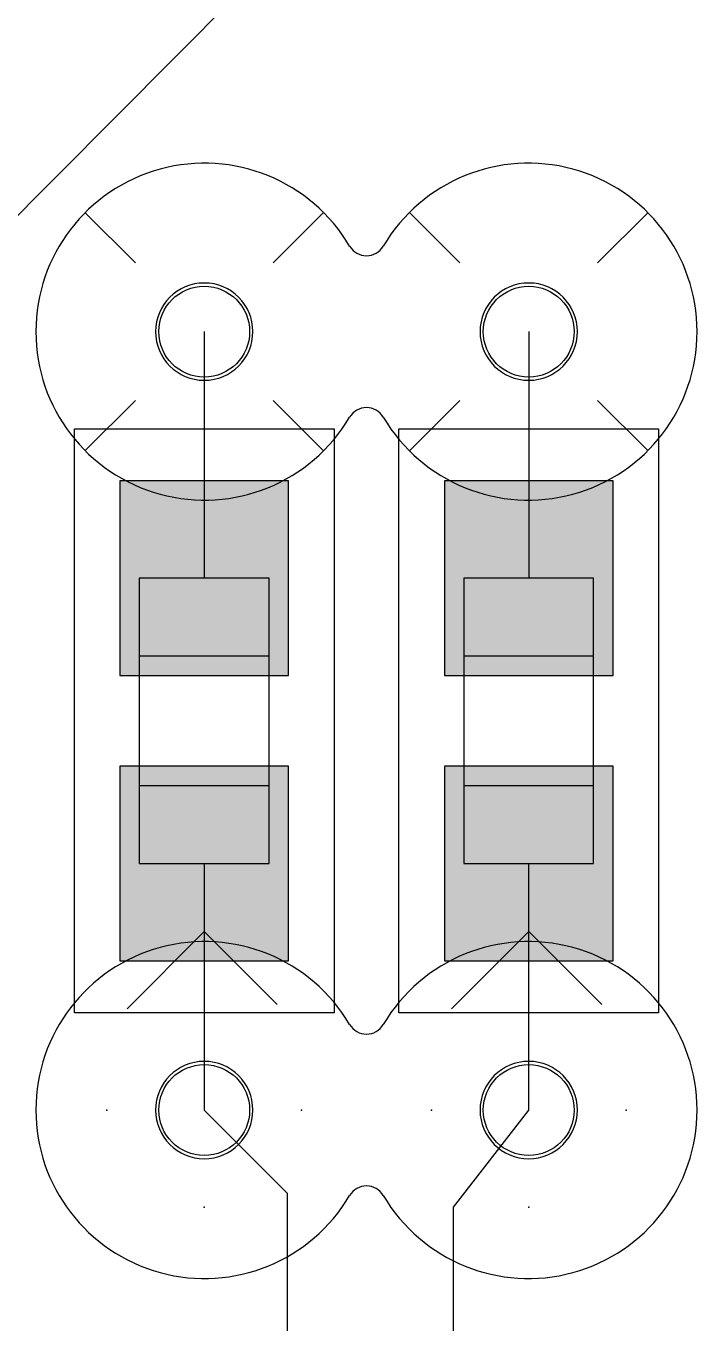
# Model space of a CAD drawing. Header units: inches. Extents: x -0.63 to 3.45, y 0 to 2.67.
# Drawn here: x 0.9725 to 1.0759, y 1.5722 to 1.7721 of the extents above; entities that cross this region are included whole.
import ezdxf

# ---------------------------------------------------------------- set-up
doc = ezdxf.new("R2010")
doc.units = ezdxf.units.IN
doc.header["$MEASUREMENT"] = 0
for name, color, linetype in [('Bottom', 7, 'Continuous'), ('L2_GND', 7, 'Continuous'), ('L5_GND', 7, 'Continuous'), ('Layer_20', 7, 'Continuous'), ('LAYNR4', 7, 'Continuous'), ('LAYNR5', 7, 'Continuous'), ('PADLAYER_BOT', 7, 'Continuous'), ('PADLAYER_INNER', 7, 'Continuous'), ('PADLAYER_TOP', 7, 'Continuous'), ('SILKCREEN_COMP_TOP', 7, 'Continuous'), ('TOOL_TOP', 7, 'Continuous'), ('Trace_Route_Top', 7, 'Continuous')]:
    doc.layers.add(name, color=color, linetype=linetype)

# ---------------------------------------------------------------- blocks, each defined once
blk = doc.blocks.new('SE131')
at = {"layer": 'Trace_Route_Top', "color": 7, "linetype": 'Continuous'}
blk.add_line((1, 1.643), (1, 1.605), dxfattribs=at)
blk = doc.blocks.new('SE130')
at = {"layer": 'Trace_Route_Top'}
blk.add_blockref('SE131', (0, 0), dxfattribs=at)
blk = doc.blocks.new('SE133')
at = {"layer": 'Trace_Route_Top', "color": 7, "linetype": 'Continuous'}
for p, q in [((1, 1.605), (1.0128, 1.5922)), ((1.0128, 1.5922), (1.0128, 1.50669))]:
    blk.add_line(p, q, dxfattribs=at)
blk = doc.blocks.new('SE132')
at = {"layer": 'Trace_Route_Top'}
blk.add_blockref('SE133', (0, 0), dxfattribs=at)
blk = doc.blocks.new('SE143')
at = {"layer": 'Trace_Route_Top', "color": 7, "linetype": 'Continuous'}
for p, q in [((1.03839, 1.59), (1.05, 1.605)), ((1.03839, 1.508), (1.03839, 1.59))]:
    blk.add_line(p, q, dxfattribs=at)
blk = doc.blocks.new('SE142')
at = {"layer": 'Trace_Route_Top'}
blk.add_blockref('SE143', (0, 0), dxfattribs=at)
blk = doc.blocks.new('SE145')
at = {"layer": 'Trace_Route_Top', "color": 7, "linetype": 'Continuous'}
blk.add_line((1.05, 1.605), (1.05, 1.643), dxfattribs=at)
blk = doc.blocks.new('SE144')
at = {"layer": 'Trace_Route_Top'}
blk.add_blockref('SE145', (0, 0), dxfattribs=at)
blk = doc.blocks.new('SE293')
at = {"layer": 'Trace_Route_Top', "color": 7, "linetype": 'Continuous'}
blk.add_line((1.028, 1.8), (0.965, 1.73661), dxfattribs=at)
blk = doc.blocks.new('SE292')
at = {"layer": 'Trace_Route_Top'}
blk.add_blockref('SE293', (0, 0), dxfattribs=at)
blk = doc.blocks.new('SE403')
at = {"layer": 'Trace_Route_Top', "color": 7, "linetype": 'Continuous'}
blk.add_line((1.05, 1.725), (1.05, 1.687), dxfattribs=at)
blk = doc.blocks.new('SE402')
at = {"layer": 'Trace_Route_Top'}
blk.add_blockref('SE403', (0, 0), dxfattribs=at)
blk = doc.blocks.new('SE407')
at = {"layer": 'Trace_Route_Top', "color": 7, "linetype": 'Continuous'}
blk.add_line((1, 1.725), (1, 1.687), dxfattribs=at)
blk = doc.blocks.new('SE406')
at = {"layer": 'Trace_Route_Top'}
blk.add_blockref('SE407', (0, 0), dxfattribs=at)
blk = doc.blocks.new('SE729')
at = {"layer": 'L2_GND', "color": 7, "linetype": 'Continuous'}
for centre, radius, start, end in [((1.00003, 1.725), 0.02597, 30.5, 329.5), ((1.04997, 1.725), 0.02597, 210.5, 149.5), ((1.025, 1.73971), 0.00301, 210.5, 329.5), ((1.025, 1.71029), 0.00301, 30.5, 149.5)]:
    blk.add_arc(centre, radius, start, end, dxfattribs=at)
blk = doc.blocks.new('SE728')
at = {"layer": 'L2_GND'}
blk.add_blockref('SE729', (0, 0), dxfattribs=at)
blk = doc.blocks.new('SE731')
at = {"layer": 'L2_GND', "color": 7, "linetype": 'Continuous'}
for centre, radius, start, end in [((1.00003, 1.605), 0.02597, 30.5, 329.5), ((1.04997, 1.605), 0.02597, 210.5, 149.5), ((1.025, 1.61971), 0.00301, 210.5, 329.5), ((1.025, 1.59029), 0.00301, 30.5, 149.5)]:
    blk.add_arc(centre, radius, start, end, dxfattribs=at)
blk = doc.blocks.new('SE730')
at = {"layer": 'L2_GND'}
blk.add_blockref('SE731', (0, 0), dxfattribs=at)
blk = doc.blocks.new('SE1123')
at = {"layer": 'L2_GND', "color": 7, "linetype": 'Continuous'}
blk.add_line((1.06838, 1.74338), (1.06061, 1.73561), dxfattribs=at)
blk = doc.blocks.new('SE1122')
at = {"layer": 'L2_GND'}
blk.add_blockref('SE1123', (0, 0), dxfattribs=at)
blk = doc.blocks.new('SE1125')
at = {"layer": 'L2_GND', "color": 7, "linetype": 'Continuous'}
blk.add_line((1.03162, 1.74338), (1.03939, 1.73561), dxfattribs=at)
blk = doc.blocks.new('SE1124')
at = {"layer": 'L2_GND'}
blk.add_blockref('SE1125', (0, 0), dxfattribs=at)
blk = doc.blocks.new('SE1127')
at = {"layer": 'L2_GND', "color": 7, "linetype": 'Continuous'}
blk.add_line((1.03162, 1.70662), (1.03939, 1.71439), dxfattribs=at)
blk = doc.blocks.new('SE1126')
at = {"layer": 'L2_GND'}
blk.add_blockref('SE1127', (0, 0), dxfattribs=at)
blk = doc.blocks.new('SE1129')
at = {"layer": 'L2_GND', "color": 7, "linetype": 'Continuous'}
blk.add_line((1.06838, 1.70662), (1.06061, 1.71439), dxfattribs=at)
blk = doc.blocks.new('SE1128')
at = {"layer": 'L2_GND'}
blk.add_blockref('SE1129', (0, 0), dxfattribs=at)
blk = doc.blocks.new('SE1219')
at = {"layer": 'L2_GND', "color": 7, "linetype": 'Continuous'}
blk.add_line((1.01838, 1.74338), (1.01061, 1.73561), dxfattribs=at)
blk = doc.blocks.new('SE1218')
at = {"layer": 'L2_GND'}
blk.add_blockref('SE1219', (0, 0), dxfattribs=at)
blk = doc.blocks.new('SE1221')
at = {"layer": 'L2_GND', "color": 7, "linetype": 'Continuous'}
blk.add_line((0.98162, 1.74338), (0.98939, 1.73561), dxfattribs=at)
blk = doc.blocks.new('SE1220')
at = {"layer": 'L2_GND'}
blk.add_blockref('SE1221', (0, 0), dxfattribs=at)
blk = doc.blocks.new('SE1223')
at = {"layer": 'L2_GND', "color": 7, "linetype": 'Continuous'}
blk.add_line((0.98162, 1.70662), (0.98939, 1.71439), dxfattribs=at)
blk = doc.blocks.new('SE1222')
at = {"layer": 'L2_GND'}
blk.add_blockref('SE1223', (0, 0), dxfattribs=at)
blk = doc.blocks.new('SE1225')
at = {"layer": 'L2_GND', "color": 7, "linetype": 'Continuous'}
blk.add_line((1.01838, 1.70662), (1.01061, 1.71439), dxfattribs=at)
blk = doc.blocks.new('SE1224')
at = {"layer": 'L2_GND'}
blk.add_blockref('SE1225', (0, 0), dxfattribs=at)
blk = doc.blocks.new('SE1261')
at = {"layer": 'LAYNR4', "color": 7, "linetype": 'Continuous'}
for centre, radius, start, end in [((1.00003, 1.725), 0.02597, 30.5, 329.5), ((1.04997, 1.725), 0.02597, 210.5, 149.5), ((1.025, 1.73971), 0.00301, 210.5, 329.5), ((1.025, 1.71029), 0.00301, 30.5, 149.5)]:
    blk.add_arc(centre, radius, start, end, dxfattribs=at)
blk = doc.blocks.new('SE1260')
at = {"layer": 'LAYNR4'}
blk.add_blockref('SE1261', (0, 0), dxfattribs=at)
blk = doc.blocks.new('SE1263')
at = {"layer": 'LAYNR4', "color": 7, "linetype": 'Continuous'}
for centre, radius, start, end in [((1.00003, 1.605), 0.02597, 30.5, 329.5), ((1.04997, 1.605), 0.02597, 210.5, 149.5), ((1.025, 1.61971), 0.00301, 210.5, 329.5), ((1.025, 1.59029), 0.00301, 30.5, 149.5)]:
    blk.add_arc(centre, radius, start, end, dxfattribs=at)
blk = doc.blocks.new('SE1262')
at = {"layer": 'LAYNR4'}
blk.add_blockref('SE1263', (0, 0), dxfattribs=at)
blk = doc.blocks.new('SE1373')
at = {"layer": 'L5_GND', "color": 7, "linetype": 'Continuous'}
for centre, radius, start, end in [((1.00003, 1.725), 0.02597, 30.5, 329.5), ((1.04997, 1.725), 0.02597, 210.5, 149.5), ((1.025, 1.73971), 0.00301, 210.5, 329.5), ((1.025, 1.71029), 0.00301, 30.5, 149.5)]:
    blk.add_arc(centre, radius, start, end, dxfattribs=at)
blk = doc.blocks.new('SE1372')
at = {"layer": 'L5_GND'}
blk.add_blockref('SE1373', (0, 0), dxfattribs=at)
blk = doc.blocks.new('SE1375')
at = {"layer": 'L5_GND', "color": 7, "linetype": 'Continuous'}
for centre, radius, start, end in [((1.00003, 1.605), 0.02597, 30.5, 329.5), ((1.04997, 1.605), 0.02597, 210.5, 149.5), ((1.025, 1.61971), 0.00301, 210.5, 329.5), ((1.025, 1.59029), 0.00301, 30.5, 149.5)]:
    blk.add_arc(centre, radius, start, end, dxfattribs=at)
blk = doc.blocks.new('SE1374')
at = {"layer": 'L5_GND'}
blk.add_blockref('SE1375', (0, 0), dxfattribs=at)
blk = doc.blocks.new('SE1767')
at = {"layer": 'L5_GND', "color": 7, "linetype": 'Continuous'}
blk.add_line((1.06838, 1.74338), (1.06061, 1.73561), dxfattribs=at)
blk = doc.blocks.new('SE1766')
at = {"layer": 'L5_GND'}
blk.add_blockref('SE1767', (0, 0), dxfattribs=at)
blk = doc.blocks.new('SE1769')
at = {"layer": 'L5_GND', "color": 7, "linetype": 'Continuous'}
blk.add_line((1.03162, 1.74338), (1.03939, 1.73561), dxfattribs=at)
blk = doc.blocks.new('SE1768')
at = {"layer": 'L5_GND'}
blk.add_blockref('SE1769', (0, 0), dxfattribs=at)
blk = doc.blocks.new('SE1771')
at = {"layer": 'L5_GND', "color": 7, "linetype": 'Continuous'}
blk.add_line((1.03162, 1.70662), (1.03939, 1.71439), dxfattribs=at)
blk = doc.blocks.new('SE1770')
at = {"layer": 'L5_GND'}
blk.add_blockref('SE1771', (0, 0), dxfattribs=at)
blk = doc.blocks.new('SE1773')
at = {"layer": 'L5_GND', "color": 7, "linetype": 'Continuous'}
blk.add_line((1.06838, 1.70662), (1.06061, 1.71439), dxfattribs=at)
blk = doc.blocks.new('SE1772')
at = {"layer": 'L5_GND'}
blk.add_blockref('SE1773', (0, 0), dxfattribs=at)
blk = doc.blocks.new('SE1863')
at = {"layer": 'L5_GND', "color": 7, "linetype": 'Continuous'}
blk.add_line((1.01838, 1.74338), (1.01061, 1.73561), dxfattribs=at)
blk = doc.blocks.new('SE1862')
at = {"layer": 'L5_GND'}
blk.add_blockref('SE1863', (0, 0), dxfattribs=at)
blk = doc.blocks.new('SE1865')
at = {"layer": 'L5_GND', "color": 7, "linetype": 'Continuous'}
blk.add_line((0.98162, 1.74338), (0.98939, 1.73561), dxfattribs=at)
blk = doc.blocks.new('SE1864')
at = {"layer": 'L5_GND'}
blk.add_blockref('SE1865', (0, 0), dxfattribs=at)
blk = doc.blocks.new('SE1867')
at = {"layer": 'L5_GND', "color": 7, "linetype": 'Continuous'}
blk.add_line((0.98162, 1.70662), (0.98939, 1.71439), dxfattribs=at)
blk = doc.blocks.new('SE1866')
at = {"layer": 'L5_GND'}
blk.add_blockref('SE1867', (0, 0), dxfattribs=at)
blk = doc.blocks.new('SE1869')
at = {"layer": 'L5_GND', "color": 7, "linetype": 'Continuous'}
blk.add_line((1.01838, 1.70662), (1.01061, 1.71439), dxfattribs=at)
blk = doc.blocks.new('SE1868')
at = {"layer": 'L5_GND'}
blk.add_blockref('SE1869', (0, 0), dxfattribs=at)
blk = doc.blocks.new('SE1897')
at = {"layer": 'LAYNR5', "color": 7, "linetype": 'Continuous'}
for centre, radius, start, end in [((1.00003, 1.725), 0.02597, 30.5, 329.5), ((1.04997, 1.725), 0.02597, 210.5, 149.5), ((1.025, 1.73971), 0.00301, 210.5, 329.5), ((1.025, 1.71029), 0.00301, 30.5, 149.5)]:
    blk.add_arc(centre, radius, start, end, dxfattribs=at)
blk = doc.blocks.new('SE1896')
at = {"layer": 'LAYNR5'}
blk.add_blockref('SE1897', (0, 0), dxfattribs=at)
blk = doc.blocks.new('SE1929')
at = {"layer": 'LAYNR5', "color": 7, "linetype": 'Continuous'}
blk.add_point((1.065, 1.605), dxfattribs=at)
blk = doc.blocks.new('SE1928')
at = {"layer": 'LAYNR5'}
blk.add_blockref('SE1929', (0, 0), dxfattribs=at)
blk = doc.blocks.new('SE1931')
at = {"layer": 'LAYNR5', "color": 7, "linetype": 'Continuous'}
blk.add_point((1.05, 1.62), dxfattribs=at)
blk = doc.blocks.new('SE1930')
at = {"layer": 'LAYNR5'}
blk.add_blockref('SE1931', (0, 0), dxfattribs=at)
blk = doc.blocks.new('SE1933')
at = {"layer": 'LAYNR5', "color": 7, "linetype": 'Continuous'}
blk.add_point((1.035, 1.605), dxfattribs=at)
blk = doc.blocks.new('SE1932')
at = {"layer": 'LAYNR5'}
blk.add_blockref('SE1933', (0, 0), dxfattribs=at)
blk = doc.blocks.new('SE1935')
at = {"layer": 'LAYNR5', "color": 7, "linetype": 'Continuous'}
blk.add_point((1.05, 1.59), dxfattribs=at)
blk = doc.blocks.new('SE1934')
at = {"layer": 'LAYNR5'}
blk.add_blockref('SE1935', (0, 0), dxfattribs=at)
blk = doc.blocks.new('SE1937')
at = {"layer": 'LAYNR5', "color": 7, "linetype": 'Continuous'}
blk.add_point((1.015, 1.605), dxfattribs=at)
blk = doc.blocks.new('SE1936')
at = {"layer": 'LAYNR5'}
blk.add_blockref('SE1937', (0, 0), dxfattribs=at)
blk = doc.blocks.new('SE1939')
at = {"layer": 'LAYNR5', "color": 7, "linetype": 'Continuous'}
blk.add_point((1, 1.62), dxfattribs=at)
blk = doc.blocks.new('SE1938')
at = {"layer": 'LAYNR5'}
blk.add_blockref('SE1939', (0, 0), dxfattribs=at)
blk = doc.blocks.new('SE1941')
at = {"layer": 'LAYNR5', "color": 7, "linetype": 'Continuous'}
blk.add_point((0.985, 1.605), dxfattribs=at)
blk = doc.blocks.new('SE1940')
at = {"layer": 'LAYNR5'}
blk.add_blockref('SE1941', (0, 0), dxfattribs=at)
blk = doc.blocks.new('SE1943')
at = {"layer": 'LAYNR5', "color": 7, "linetype": 'Continuous'}
blk.add_point((1, 1.59), dxfattribs=at)
blk = doc.blocks.new('SE1942')
at = {"layer": 'LAYNR5'}
blk.add_blockref('SE1943', (0, 0), dxfattribs=at)
blk = doc.blocks.new('SE2131')
at = {"layer": 'Bottom', "color": 7, "linetype": 'Continuous'}
for centre, radius, start, end in [((1.00003, 1.725), 0.02597, 30.5, 329.5), ((1.04997, 1.725), 0.02597, 210.5, 149.5), ((1.025, 1.73971), 0.00301, 210.5, 329.5), ((1.025, 1.71029), 0.00301, 30.5, 149.5)]:
    blk.add_arc(centre, radius, start, end, dxfattribs=at)
blk = doc.blocks.new('SE2130')
at = {"layer": 'Bottom'}
blk.add_blockref('SE2131', (0, 0), dxfattribs=at)
blk = doc.blocks.new('SE2133')
at = {"layer": 'Bottom', "color": 7, "linetype": 'Continuous'}
for centre, radius, start, end in [((1.00003, 1.605), 0.02597, 30.5, 329.5), ((1.04997, 1.605), 0.02597, 210.5, 149.5), ((1.025, 1.61971), 0.00301, 210.5, 329.5), ((1.025, 1.59029), 0.00301, 30.5, 149.5)]:
    blk.add_arc(centre, radius, start, end, dxfattribs=at)
blk = doc.blocks.new('SE2132')
at = {"layer": 'Bottom'}
blk.add_blockref('SE2133', (0, 0), dxfattribs=at)
blk = doc.blocks.new('SE2301')
at = {"layer": 'PADLAYER_TOP', "color": 7, "linetype": 'Continuous'}
for start, end in [(0, 180), (180, 0)]:
    blk.add_arc((1, 1.605), 0.0075, start, end, dxfattribs=at)
blk = doc.blocks.new('SE2300')
at = {"layer": 'PADLAYER_TOP'}
blk.add_blockref('SE2301', (0, 0), dxfattribs=at)
blk = doc.blocks.new('SE2303')
at = {"layer": 'PADLAYER_INNER', "color": 7, "linetype": 'Continuous'}
for start, end in [(0, 180), (180, 0)]:
    blk.add_arc((1, 1.605), 0.0075, start, end, dxfattribs=at)
blk = doc.blocks.new('SE2302')
at = {"layer": 'PADLAYER_INNER'}
blk.add_blockref('SE2303', (0, 0), dxfattribs=at)
blk = doc.blocks.new('SE2305')
at = {"layer": 'PADLAYER_BOT', "color": 7, "linetype": 'Continuous'}
for start, end in [(0, 180), (180, 0)]:
    blk.add_arc((1, 1.605), 0.0075, start, end, dxfattribs=at)
blk = doc.blocks.new('SE2304')
at = {"layer": 'PADLAYER_BOT'}
blk.add_blockref('SE2305', (0, 0), dxfattribs=at)
blk = doc.blocks.new('SE2307')
at = {"layer": 'PADLAYER_TOP', "color": 7, "linetype": 'Continuous'}
for start, end in [(0, 180), (180, 0)]:
    blk.add_arc((1.05, 1.605), 0.0075, start, end, dxfattribs=at)
blk = doc.blocks.new('SE2306')
at = {"layer": 'PADLAYER_TOP'}
blk.add_blockref('SE2307', (0, 0), dxfattribs=at)
blk = doc.blocks.new('SE2309')
at = {"layer": 'PADLAYER_INNER', "color": 7, "linetype": 'Continuous'}
for start, end in [(0, 180), (180, 0)]:
    blk.add_arc((1.05, 1.605), 0.0075, start, end, dxfattribs=at)
blk = doc.blocks.new('SE2308')
at = {"layer": 'PADLAYER_INNER'}
blk.add_blockref('SE2309', (0, 0), dxfattribs=at)
blk = doc.blocks.new('SE2311')
at = {"layer": 'PADLAYER_BOT', "color": 7, "linetype": 'Continuous'}
for start, end in [(0, 180), (180, 0)]:
    blk.add_arc((1.05, 1.605), 0.0075, start, end, dxfattribs=at)
blk = doc.blocks.new('SE2310')
at = {"layer": 'PADLAYER_BOT'}
blk.add_blockref('SE2311', (0, 0), dxfattribs=at)
blk = doc.blocks.new('SE2547')
at = {"layer": 'PADLAYER_TOP', "color": 7, "linetype": 'Continuous'}
for start, end in [(0, 180), (180, 0)]:
    blk.add_arc((1, 1.725), 0.0075, start, end, dxfattribs=at)
blk = doc.blocks.new('SE2546')
at = {"layer": 'PADLAYER_TOP'}
blk.add_blockref('SE2547', (0, 0), dxfattribs=at)
blk = doc.blocks.new('SE2549')
at = {"layer": 'PADLAYER_INNER', "color": 7, "linetype": 'Continuous'}
for start, end in [(0, 180), (180, 0)]:
    blk.add_arc((1, 1.725), 0.0075, start, end, dxfattribs=at)
blk = doc.blocks.new('SE2548')
at = {"layer": 'PADLAYER_INNER'}
blk.add_blockref('SE2549', (0, 0), dxfattribs=at)
blk = doc.blocks.new('SE2551')
at = {"layer": 'PADLAYER_BOT', "color": 7, "linetype": 'Continuous'}
for start, end in [(0, 180), (180, 0)]:
    blk.add_arc((1, 1.725), 0.0075, start, end, dxfattribs=at)
blk = doc.blocks.new('SE2550')
at = {"layer": 'PADLAYER_BOT'}
blk.add_blockref('SE2551', (0, 0), dxfattribs=at)
blk = doc.blocks.new('SE2553')
at = {"layer": 'PADLAYER_TOP', "color": 7, "linetype": 'Continuous'}
for start, end in [(0, 180), (180, 0)]:
    blk.add_arc((1.05, 1.725), 0.0075, start, end, dxfattribs=at)
blk = doc.blocks.new('SE2552')
at = {"layer": 'PADLAYER_TOP'}
blk.add_blockref('SE2553', (0, 0), dxfattribs=at)
blk = doc.blocks.new('SE2555')
at = {"layer": 'PADLAYER_INNER', "color": 7, "linetype": 'Continuous'}
for start, end in [(0, 180), (180, 0)]:
    blk.add_arc((1.05, 1.725), 0.0075, start, end, dxfattribs=at)
blk = doc.blocks.new('SE2554')
at = {"layer": 'PADLAYER_INNER'}
blk.add_blockref('SE2555', (0, 0), dxfattribs=at)
blk = doc.blocks.new('SE2557')
at = {"layer": 'PADLAYER_BOT', "color": 7, "linetype": 'Continuous'}
for start, end in [(0, 180), (180, 0)]:
    blk.add_arc((1.05, 1.725), 0.0075, start, end, dxfattribs=at)
blk = doc.blocks.new('SE2556')
at = {"layer": 'PADLAYER_BOT'}
blk.add_blockref('SE2557', (0, 0), dxfattribs=at)
blk = doc.blocks.new('SE3027')
at = {"layer": 'SILKCREEN_COMP_TOP', "color": 7, "linetype": 'Continuous'}
for p, q in [((1.03, 1.62), (1.03, 1.71)), ((1.03, 1.71), (1.07, 1.71)), ((1.07, 1.71), (1.07, 1.62)), ((1.07, 1.62), (1.03, 1.62))]:
    blk.add_line(p, q, dxfattribs=at)
blk = doc.blocks.new('SE3026')
at = {"layer": 'SILKCREEN_COMP_TOP'}
blk.add_blockref('SE3027', (0, 0), dxfattribs=at)
blk = doc.blocks.new('SE3029')
at = {"layer": 'SILKCREEN_COMP_TOP', "color": 7, "linetype": 'Continuous'}
for p, q in [((1.05, 1.6325), (1.03812, 1.62062)), ((1.06125, 1.62125), (1.05, 1.6325))]:
    blk.add_line(p, q, dxfattribs=at)
blk = doc.blocks.new('SE3028')
at = {"layer": 'SILKCREEN_COMP_TOP'}
blk.add_blockref('SE3029', (0, 0), dxfattribs=at)
blk = doc.blocks.new('SE3031')
at = {"layer": 'Layer_20', "color": 7, "linetype": 'Continuous'}
for p, q in [((1.06, 1.687), (1.04, 1.687)), ((1.04, 1.687), (1.04, 1.643)), ((1.06, 1.643), (1.06, 1.687)), ((1.04, 1.643), (1.06, 1.643))]:
    blk.add_line(p, q, dxfattribs=at)
blk = doc.blocks.new('SE3030')
at = {"layer": 'Layer_20'}
blk.add_blockref('SE3031', (0, 0), dxfattribs=at)
blk = doc.blocks.new('SE3033')
at = {"layer": 'Layer_20', "color": 7, "linetype": 'Continuous'}
for p, q in [((1.06, 1.655), (1.04, 1.655)), ((1.04, 1.655), (1.04, 1.643)), ((1.06, 1.643), (1.06, 1.655)), ((1.04, 1.643), (1.06, 1.643))]:
    blk.add_line(p, q, dxfattribs=at)
blk = doc.blocks.new('SE3032')
at = {"layer": 'Layer_20'}
blk.add_blockref('SE3033', (0, 0), dxfattribs=at)
blk = doc.blocks.new('SE3035')
at = {"layer": 'Layer_20', "color": 7, "linetype": 'Continuous'}
for p, q in [((1.06, 1.687), (1.04, 1.687)), ((1.04, 1.687), (1.04, 1.675)), ((1.06, 1.675), (1.06, 1.687)), ((1.04, 1.675), (1.06, 1.675))]:
    blk.add_line(p, q, dxfattribs=at)
blk = doc.blocks.new('SE3034')
at = {"layer": 'Layer_20'}
blk.add_blockref('SE3035', (0, 0), dxfattribs=at)
blk = doc.blocks.new('SE3057')
at = {"layer": 'SILKCREEN_COMP_TOP', "color": 7, "linetype": 'Continuous'}
for p, q in [((0.98, 1.62), (0.98, 1.71)), ((0.98, 1.71), (1.02, 1.71)), ((1.02, 1.71), (1.02, 1.62)), ((1.02, 1.62), (0.98, 1.62))]:
    blk.add_line(p, q, dxfattribs=at)
blk = doc.blocks.new('SE3056')
at = {"layer": 'SILKCREEN_COMP_TOP'}
blk.add_blockref('SE3057', (0, 0), dxfattribs=at)
blk = doc.blocks.new('SE3059')
at = {"layer": 'SILKCREEN_COMP_TOP', "color": 7, "linetype": 'Continuous'}
for p, q in [((1, 1.6325), (0.98812, 1.62062)), ((1.01125, 1.62125), (1, 1.6325))]:
    blk.add_line(p, q, dxfattribs=at)
blk = doc.blocks.new('SE3058')
at = {"layer": 'SILKCREEN_COMP_TOP'}
blk.add_blockref('SE3059', (0, 0), dxfattribs=at)
blk = doc.blocks.new('SE3061')
at = {"layer": 'Layer_20', "color": 7, "linetype": 'Continuous'}
for p, q in [((1.01, 1.687), (0.99, 1.687)), ((0.99, 1.687), (0.99, 1.643)), ((1.01, 1.643), (1.01, 1.687)), ((0.99, 1.643), (1.01, 1.643))]:
    blk.add_line(p, q, dxfattribs=at)
blk = doc.blocks.new('SE3060')
at = {"layer": 'Layer_20'}
blk.add_blockref('SE3061', (0, 0), dxfattribs=at)
blk = doc.blocks.new('SE3063')
at = {"layer": 'Layer_20', "color": 7, "linetype": 'Continuous'}
for p, q in [((1.01, 1.655), (0.99, 1.655)), ((0.99, 1.655), (0.99, 1.643)), ((1.01, 1.643), (1.01, 1.655)), ((0.99, 1.643), (1.01, 1.643))]:
    blk.add_line(p, q, dxfattribs=at)
blk = doc.blocks.new('SE3062')
at = {"layer": 'Layer_20'}
blk.add_blockref('SE3063', (0, 0), dxfattribs=at)
blk = doc.blocks.new('SE3065')
at = {"layer": 'Layer_20', "color": 7, "linetype": 'Continuous'}
for p, q in [((1.01, 1.687), (0.99, 1.687)), ((0.99, 1.687), (0.99, 1.675)), ((1.01, 1.675), (1.01, 1.687)), ((0.99, 1.675), (1.01, 1.675))]:
    blk.add_line(p, q, dxfattribs=at)
blk = doc.blocks.new('SE3064')
at = {"layer": 'Layer_20'}
blk.add_blockref('SE3065', (0, 0), dxfattribs=at)

msp = doc.modelspace()

# ---------------------------------------------------------------- hatches: boundary and pattern name
at = {"layer": 'PADLAYER_TOP', "linetype": 'Continuous'}
for points in [[(0.987, 1.702), (0.987, 1.672), (1.013, 1.672), (1.013, 1.702)], [(1.037, 1.702), (1.037, 1.672), (1.063, 1.672), (1.063, 1.702)], [(0.987, 1.658), (0.987, 1.628), (1.013, 1.628), (1.013, 1.658)], [(1.037, 1.658), (1.037, 1.628), (1.063, 1.628), (1.063, 1.658)]]:
    msp.add_hatch(color=7, dxfattribs=at).paths.add_polyline_path(points)

# ---------------------------------------------------------------- linework, layer by layer
at = {"layer": 'PADLAYER_TOP', "color": 7, "linetype": 'Continuous'}
for p, q in [((0.987, 1.702), (0.987, 1.672)), ((1.013, 1.702), (0.987, 1.702)), ((1.013, 1.672), (1.013, 1.702)), ((1.037, 1.702), (1.037, 1.672)), ((1.063, 1.702), (1.037, 1.702)), ((1.063, 1.672), (1.063, 1.702)), ((0.987, 1.672), (1.013, 1.672)), ((1.037, 1.672), (1.063, 1.672)), ((0.987, 1.658), (0.987, 1.628)), ((1.013, 1.658), (0.987, 1.658)), ((1.013, 1.628), (1.013, 1.658)), ((1.037, 1.658), (1.037, 1.628)), ((1.063, 1.658), (1.037, 1.658)), ((1.063, 1.628), (1.063, 1.658)), ((0.987, 1.628), (1.013, 1.628)), ((1.037, 1.628), (1.063, 1.628))]:
    msp.add_line(p, q, dxfattribs=at)
at = {"layer": 'TOOL_TOP', "color": 7, "linetype": 'Continuous'}
for centre in [(1, 1.725), (1.05, 1.725), (1, 1.605), (1.05, 1.605)]:
    msp.add_circle(centre, 0.007, dxfattribs=at)

# ---------------------------------------------------------------- block references
for name in ['SE292', 'SE728', 'SE1260', 'SE1372', 'SE1896', 'SE2130', 'SE1220', 'SE1864', 'SE1218', 'SE1862', 'SE1124', 'SE1768', 'SE1122', 'SE1766', 'SE2546', 'SE2548', 'SE2550', 'SE2552', 'SE2554', 'SE2556', 'SE406', 'SE402', 'SE1222', 'SE1866', 'SE1224', 'SE1868', 'SE1126', 'SE1770', 'SE1128', 'SE1772', 'SE3056', 'SE3026', 'SE3060', 'SE3064', 'SE3030', 'SE3034', 'SE3062', 'SE3032', 'SE130', 'SE144', 'SE730', 'SE1262', 'SE1374', 'SE2132', 'SE3058', 'SE3028', 'SE1938', 'SE1930', 'SE2300', 'SE2302', 'SE2304', 'SE2306', 'SE2308', 'SE2310', 'SE1940', 'SE132', 'SE1936', 'SE1932', 'SE142', 'SE1928', 'SE1942', 'SE1934']:
    msp.add_blockref(name, (0, 0))

doc.saveas('drawing.dxf')
